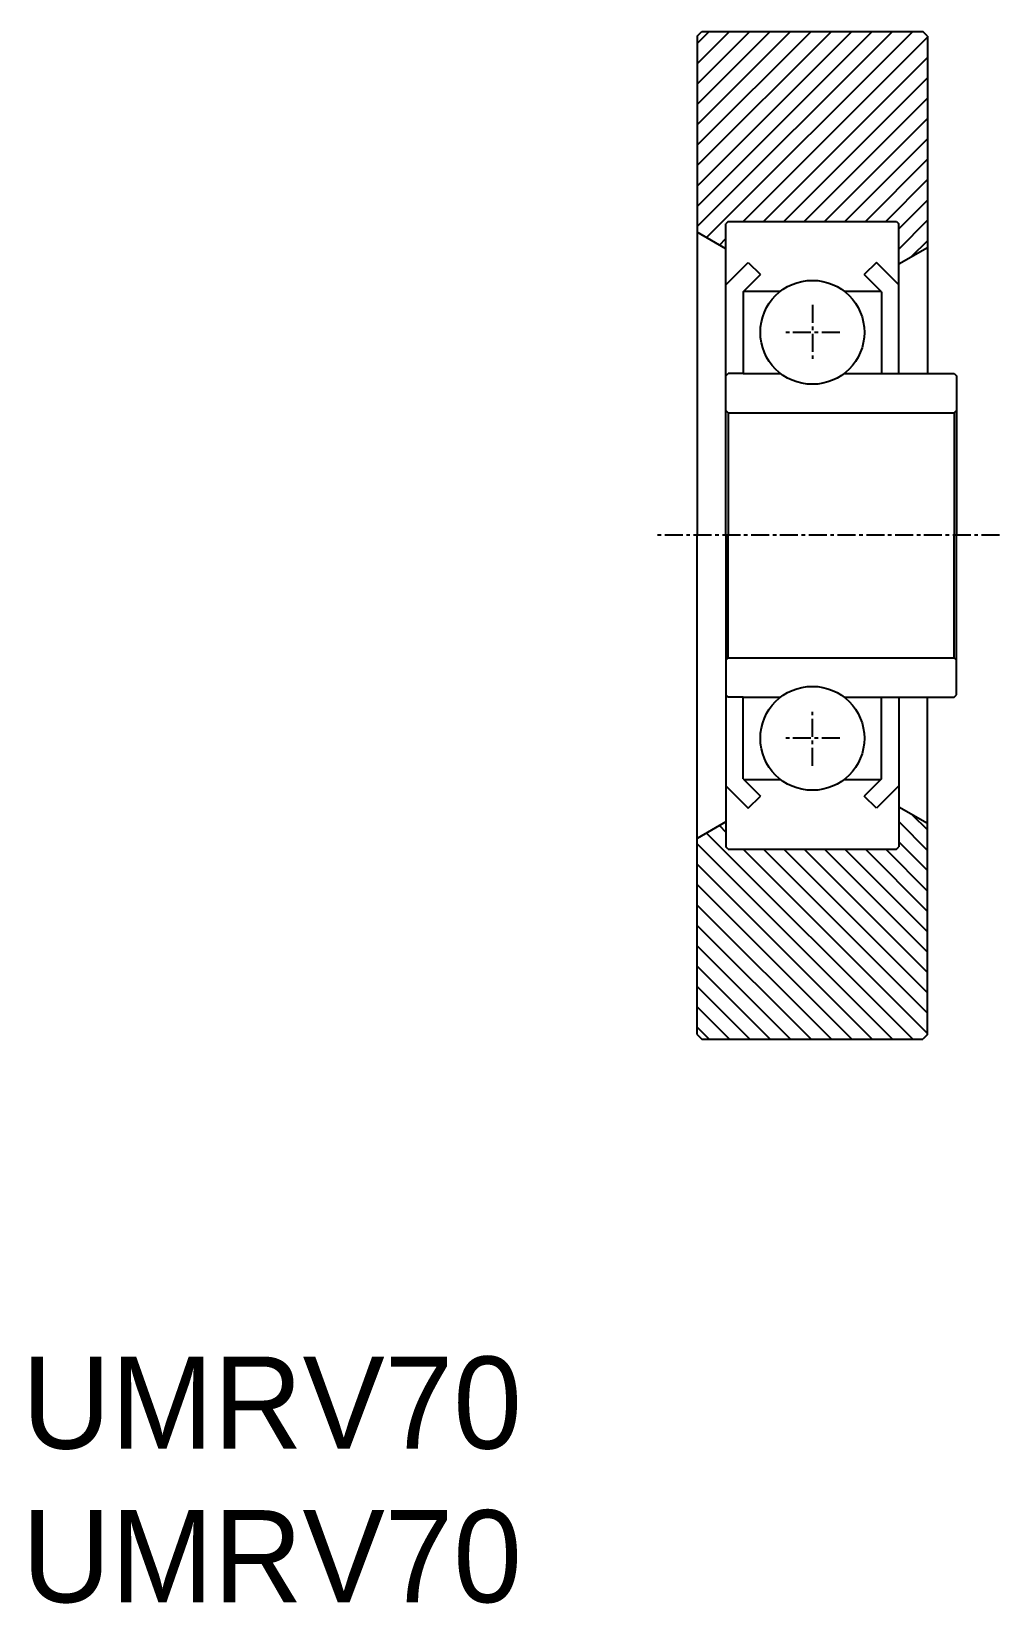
# Model space of a CAD drawing. Extents: x -101 to -34, y -30 to 79.
import ezdxf

# ---------------------------------------------------------------- set-up
doc = ezdxf.new("R2010")
doc.units = 0
doc.linetypes.add('CENTER', pattern=[2, 1.25, -0.25, 0.25, -0.25])
doc.layers.get('0').update_dxf_attribs({"linetype": 'CONTINUOUS'})
doc.layers.add('CENTER', color=1, linetype='CENTER')

# ---------------------------------------------------------------- blocks, each defined once
blk = doc.blocks.new('*X4')
at = {"color": 0, "linetype": 'CONTINUOUS'}
for p, q in [((-54.56, 65.65), (-41, 79.21)), ((-54.56, 67.06), (-42.41, 79.21)), ((-54.56, 68.47), (-43.83, 79.21)), ((-54.56, 69.89), (-45.24, 79.21)), ((-54.56, 71.3), (-46.65, 79.21)), ((-54.56, 72.72), (-48.07, 79.21)), ((-54.56, 74.13), (-49.48, 79.21)), ((-54.56, 75.54), (-50.9, 79.21)), ((-54.56, 76.96), (-52.31, 79.21)), ((-54.56, 78.37), (-53.73, 79.21)), ((-53.91, 64.89), (-39.58, 79.21)), ((-51.37, 66.01), (-38.56, 78.82)), ((-49.96, 66.01), (-38.56, 77.4)), ((-48.54, 66.01), (-38.56, 75.99)), ((-47.13, 66.01), (-38.56, 74.57)), ((-45.71, 66.01), (-38.56, 73.16)), ((-44.3, 66.01), (-38.56, 71.75)), ((-42.88, 66.01), (-38.56, 70.33)), ((-41.47, 66.01), (-38.56, 68.92)), ((-40.56, 65.5), (-38.56, 67.5)), ((-40.56, 64.09), (-38.56, 66.09)), ((-53.01, 64.37), (-52.56, 64.82)), ((-39.65, 63.59), (-38.56, 64.67))]:
    blk.add_line(p, q, dxfattribs=at)
blk = doc.blocks.new('*X5')
at = {"color": 0, "linetype": 'CONTINUOUS'}
for p, q in [((-53.01, 24.05), (-52.56, 23.6)), ((-40.56, 24.33), (-38.56, 22.33)), ((-39.65, 24.83), (-38.56, 23.75)), ((-53.91, 23.53), (-39.58, 9.21)), ((-54.56, 22.77), (-41, 9.21)), ((-51.37, 22.41), (-38.56, 9.6)), ((-49.96, 22.41), (-38.56, 11.02)), ((-48.54, 22.41), (-38.56, 12.43)), ((-47.13, 22.41), (-38.56, 13.85)), ((-45.71, 22.41), (-38.56, 15.26)), ((-44.3, 22.41), (-38.56, 16.67)), ((-42.88, 22.41), (-38.56, 18.09)), ((-41.47, 22.41), (-38.56, 19.5)), ((-40.56, 22.92), (-38.56, 20.92)), ((-54.56, 21.36), (-42.41, 9.21)), ((-54.56, 19.95), (-43.83, 9.21)), ((-54.56, 18.53), (-45.24, 9.21)), ((-54.56, 17.12), (-46.65, 9.21)), ((-54.56, 15.7), (-48.07, 9.21)), ((-54.56, 14.29), (-49.48, 9.21)), ((-54.56, 12.88), (-50.9, 9.21)), ((-54.56, 11.46), (-52.31, 9.21)), ((-54.56, 10.05), (-53.73, 9.21))]:
    blk.add_line(p, q, dxfattribs=at)

msp = doc.modelspace()

# ---------------------------------------------------------------- linework, layer by layer
at = {"color": 7, "linetype": 'CONTINUOUS'}
for p, q in [((-54.56, 78.89), (-54.24, 79.21)), ((-54.56, 78.89), (-54.56, 44.21)), ((-54.24, 79.21), (-38.88, 79.21)), ((-38.56, 78.89), (-38.88, 79.21)), ((-38.56, 78.89), (-38.56, 55.46)), ((-52.4, 66.01), (-52.56, 65.85)), ((-52.56, 61.62), (-52.56, 65.85)), ((-52.4, 66.01), (-40.72, 66.01)), ((-40.72, 66.01), (-40.56, 65.85)), ((-40.56, 61.62), (-40.56, 65.85)), ((-52.56, 64.11), (-54.56, 65.26)), ((-40.56, 63.06), (-38.56, 64.21)), ((-52.56, 61.62), (-51.01, 63.17)), ((-51.36, 61.12), (-50.16, 62.32)), ((-51.01, 63.17), (-50.16, 62.32)), ((-42.11, 63.17), (-42.96, 62.32)), ((-41.76, 61.12), (-42.96, 62.32)), ((-40.56, 61.62), (-42.11, 63.17)), ((-52.56, 55.46), (-52.56, 61.62)), ((-51.32, 61.16), (-48.78, 61.16)), ((-44.35, 61.16), (-41.8, 61.16)), ((-40.56, 55.46), (-40.56, 61.62)), ((-51.36, 61.12), (-51.36, 55.46)), ((-41.76, 61.12), (-41.76, 55.46)), ((-52.56, 44.21), (-52.56, 56.35)), ((-52.56, 55.3), (-52.4, 55.46)), ((-51.36, 55.46), (-52.4, 55.46)), ((-51.36, 55.46), (-48.78, 55.46)), ((-44.35, 55.46), (-41.76, 55.46)), ((-41.76, 55.46), (-40.56, 55.46)), ((-40.56, 55.46), (-36.72, 55.46)), ((-36.72, 55.46), (-36.56, 55.3)), ((-36.56, 55.3), (-36.56, 52.71)), ((-52.4, 52.71), (-52.56, 52.87)), ((-52.4, 52.71), (-52.4, 44.21)), ((-52.4, 52.71), (-36.72, 52.71)), ((-36.72, 52.71), (-36.56, 52.87)), ((-36.72, 52.71), (-36.72, 44.21)), ((-36.56, 52.71), (-36.56, 44.21)), ((-54.56, 9.53), (-54.56, 44.21)), ((-52.56, 44.21), (-52.56, 32.07)), ((-52.4, 35.71), (-52.4, 44.21)), ((-36.72, 35.71), (-36.72, 44.21)), ((-36.56, 35.71), (-36.56, 44.21)), ((-52.4, 35.71), (-52.56, 35.55)), ((-52.4, 35.71), (-36.72, 35.71)), ((-36.72, 35.71), (-36.56, 35.55)), ((-36.56, 33.12), (-36.56, 35.71)), ((-52.56, 33.12), (-52.4, 32.96)), ((-52.56, 32.96), (-52.56, 26.8)), ((-51.36, 32.96), (-52.4, 32.96)), ((-51.36, 32.96), (-48.78, 32.96)), ((-51.36, 27.3), (-51.36, 32.96)), ((-44.35, 32.96), (-41.76, 32.96)), ((-41.76, 32.96), (-40.56, 32.96)), ((-41.76, 27.3), (-41.76, 32.96)), ((-40.56, 32.96), (-36.72, 32.96)), ((-40.56, 32.96), (-40.56, 26.8)), ((-38.56, 9.53), (-38.56, 32.96)), ((-36.72, 32.96), (-36.56, 33.12)), ((-52.56, 26.8), (-52.56, 22.57)), ((-52.56, 26.8), (-51.01, 25.25)), ((-51.36, 27.3), (-50.16, 26.1)), ((-51.32, 27.26), (-48.78, 27.26)), ((-44.35, 27.26), (-41.8, 27.26)), ((-41.76, 27.3), (-42.96, 26.1)), ((-40.56, 26.8), (-42.11, 25.25)), ((-40.56, 26.8), (-40.56, 22.57)), ((-51.01, 25.25), (-50.16, 26.1)), ((-42.11, 25.25), (-42.96, 26.1)), ((-40.56, 25.36), (-38.56, 24.21)), ((-52.56, 24.31), (-54.56, 23.16)), ((-52.4, 22.41), (-52.56, 22.57)), ((-52.4, 22.41), (-40.72, 22.41)), ((-40.72, 22.41), (-40.56, 22.57)), ((-54.56, 9.53), (-54.24, 9.21)), ((-54.24, 9.21), (-38.88, 9.21)), ((-38.56, 9.53), (-38.88, 9.21))]:
    msp.add_line(p, q, dxfattribs=at)
for centre in [(-46.56, 58.31), (-46.56, 30.11)]:
    msp.add_circle(centre, 3.61, dxfattribs=at)
at = {"layer": 'CENTER', "color": 1, "linetype": 'CENTER'}
for p, q in [((-46.56, 60.21), (-46.56, 56.41)), ((-44.66, 58.31), (-48.46, 58.31)), ((-33.56, 44.21), (-57.56, 44.21)), ((-46.56, 28.21), (-46.56, 32.01)), ((-44.66, 30.11), (-48.46, 30.11))]:
    msp.add_line(p, q, dxfattribs=at)

# ---------------------------------------------------------------- block references
at = {"color": 3, "linetype": 'CONTINUOUS'}
for name in ['*X4', '*X5']:
    msp.add_blockref(name, (0, 0), dxfattribs=at)

# ---------------------------------------------------------------- texts
at = {"color": 7, "linetype": 'CONTINUOUS'}
for p in [(-101.45, -19.23), (-101.45, -29.9)]:
    msp.add_text('UMRV70', height=6.4, dxfattribs=at).set_placement(p)

doc.saveas('drawing.dxf')
